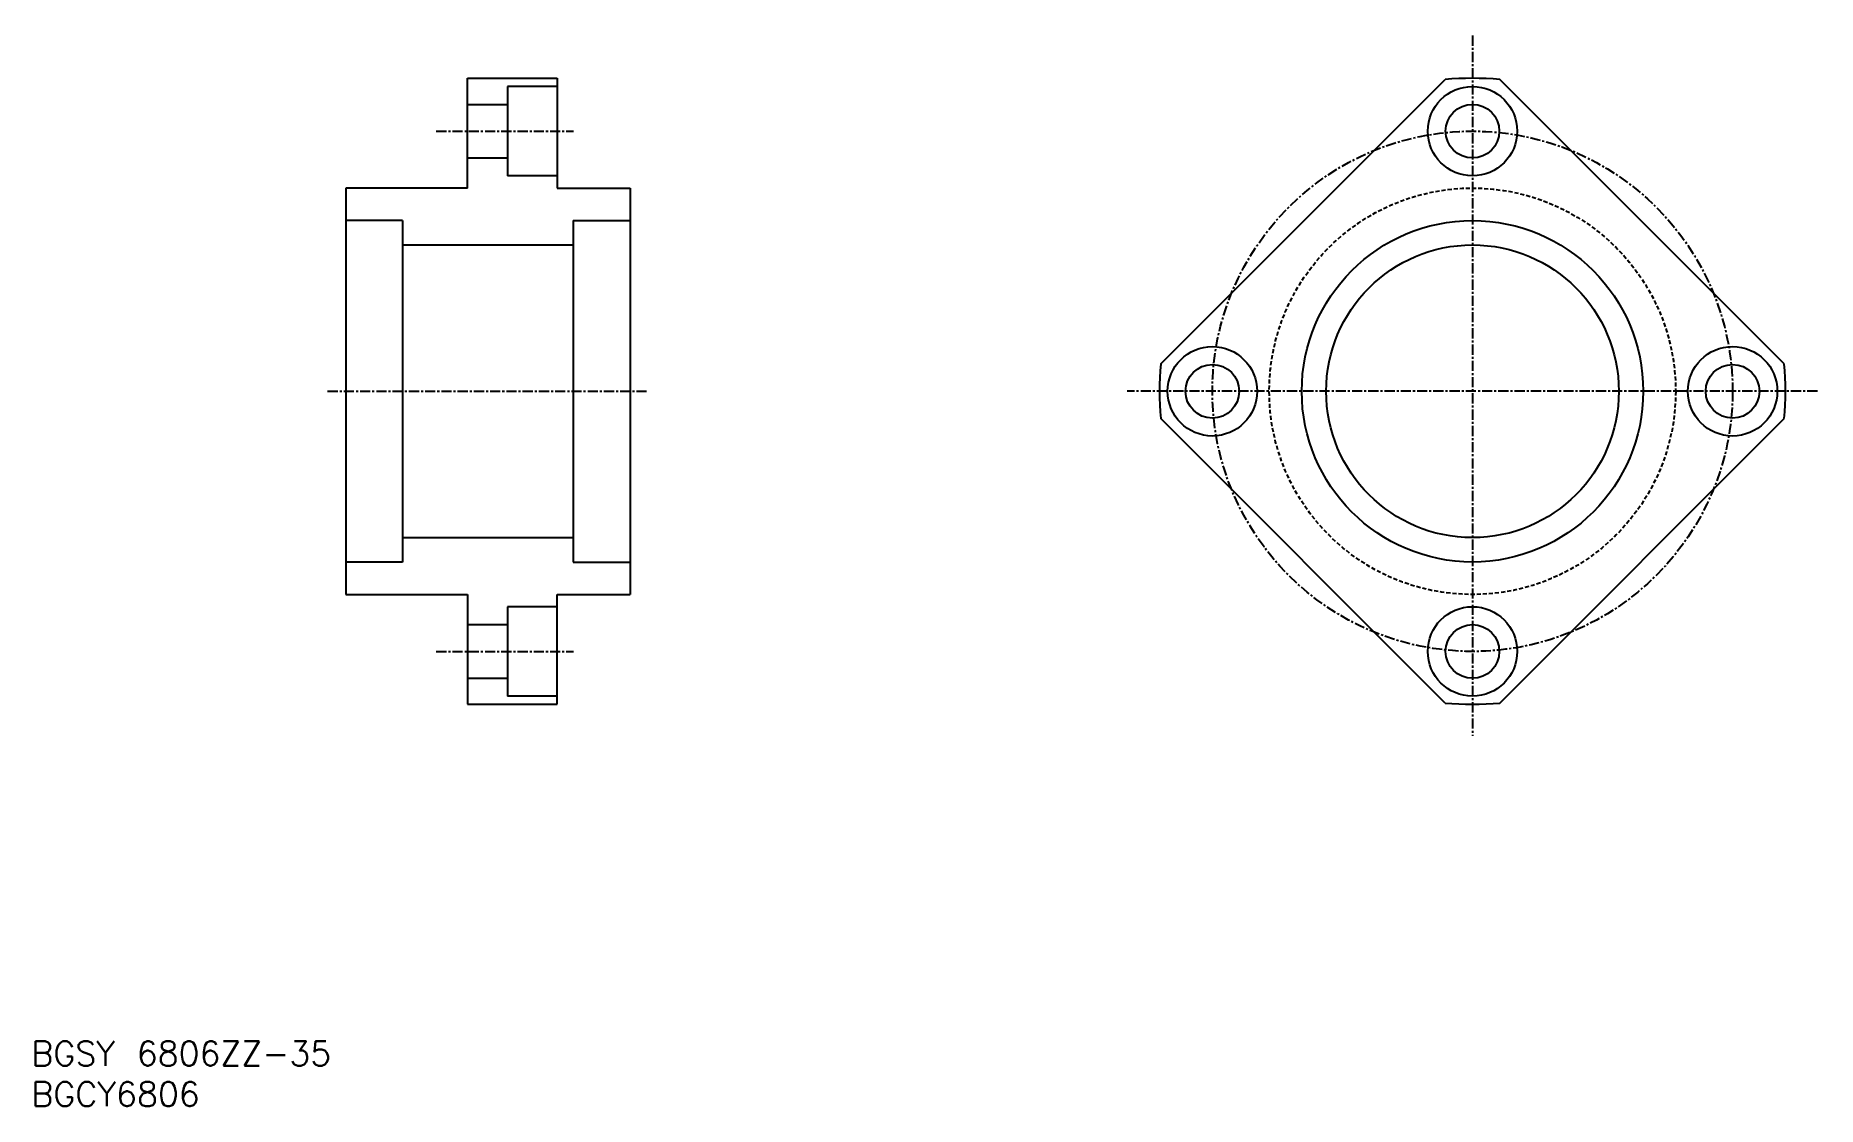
# Model space of a CAD drawing. Extents: x 45 to 264, y 37 to 169.
import ezdxf
from ezdxf.enums import TextEntityAlignment as Align

# ---------------------------------------------------------------- set-up
doc = ezdxf.new("R2010")
doc.units = 0
doc.linetypes.add('CENTER', pattern=[2, 1.25, -0.25, 0.25, -0.25])
doc.linetypes.add('DASHED', pattern=[0.75, 0.5, -0.25])
doc.layers.get('0').update_dxf_attribs({"linetype": 'CONTINUOUS'})
doc.layers.add('CENTER', color=1, linetype='CENTER')
doc.styles.get("Standard").update_dxf_attribs({"font": 'txt.shx', "bigfont": 'extfont.shx'})

msp = doc.modelspace()

# ---------------------------------------------------------------- linework, layer by layer
at = {"color": 7, "linetype": 'CONTINUOUS'}
for p, q in [((98.44, 150.26), (98.44, 163.76)), ((98.44, 163.76), (109.44, 163.76)), ((103.34, 162.76), (103.34, 151.76)), ((109.44, 162.76), (103.34, 162.76)), ((109.44, 163.76), (109.44, 150.26)), ((183.71, 128.63), (218.7, 163.62)), ((260.42, 128.63), (225.43, 163.62)), ((98.44, 160.56), (103.34, 160.56)), ((98.44, 153.96), (103.34, 153.96)), ((109.44, 151.76), (103.34, 151.76)), ((83.44, 150.26), (83.44, 100.26)), ((98.44, 150.26), (83.44, 150.26)), ((109.44, 150.26), (118.44, 150.26)), ((118.44, 150.26), (118.44, 100.26)), ((90.44, 146.26), (83.44, 146.26)), ((90.44, 146.26), (90.44, 104.26)), ((111.44, 146.26), (111.44, 104.26)), ((111.44, 146.26), (118.44, 146.26)), ((90.44, 143.26), (111.44, 143.26)), ((218.7, 86.91), (183.71, 121.9)), ((225.43, 86.91), (260.42, 121.9)), ((90.44, 107.26), (111.44, 107.26)), ((90.44, 104.26), (83.44, 104.26)), ((111.44, 104.26), (118.44, 104.26)), ((83.44, 100.26), (98.44, 100.26)), ((98.44, 100.26), (98.44, 86.76)), ((103.34, 98.76), (103.34, 87.76)), ((109.44, 98.76), (103.34, 98.76)), ((109.44, 86.76), (109.44, 100.26)), ((109.44, 100.26), (118.44, 100.26)), ((98.44, 96.56), (103.34, 96.56)), ((98.44, 89.96), (103.34, 89.96)), ((109.44, 87.76), (103.34, 87.76)), ((98.44, 86.76), (109.44, 86.76))]:
    msp.add_line(p, q, dxfattribs=at)
for centre, radius in [((222.06, 157.26), 5.5), ((222.06, 157.26), 3.3), ((222.06, 125.26), 21), ((222.06, 125.26), 18), ((190.06, 125.26), 5.5), ((254.06, 125.26), 5.5), ((190.06, 125.26), 3.3), ((254.06, 125.26), 3.3), ((222.06, 93.26), 5.5), ((222.06, 93.26), 3.3)]:
    msp.add_circle(centre, radius, dxfattribs=at)
at = {"color": 3, "linetype": 'DASHED'}
msp.add_circle((222.06, 125.26), 25, dxfattribs=at)
at = {"color": 7, "linetype": 'CONTINUOUS'}
for start, end in [(84.9831, 95.0169), (174.9831, 185.0169), (354.9831, 5.0169), (264.9831, 275.0169)]:
    msp.add_arc((222.06, 125.26), 38.5, start, end, dxfattribs=at)
at = {"layer": 'CENTER', "color": 1, "linetype": 'CENTER'}
for p, q in [((222.06, 169.01), (222.06, 82.88)), ((222.06, 169.01), (222.06, 82.88)), ((94.58, 157.26), (111.47, 157.26)), ((81.21, 125.26), (120.67, 125.26)), ((264.49, 125.26), (179.58, 125.26)), ((264.49, 125.26), (179.58, 125.26)), ((94.58, 93.26), (111.47, 93.26))]:
    msp.add_line(p, q, dxfattribs=at)
msp.add_circle((222.06, 125.26), 32, dxfattribs=at)

# ---------------------------------------------------------------- texts
at = {"color": 7, "linetype": 'CONTINUOUS'}
for s, p in [('BGSY 6806ZZ-35', (44.78, 43.8)), ('BGCY6806', (44.78, 38.8))]:
    msp.add_text(s, height=3, dxfattribs=at).set_placement(p, align=Align.MIDDLE_LEFT)

doc.saveas('drawing.dxf')
